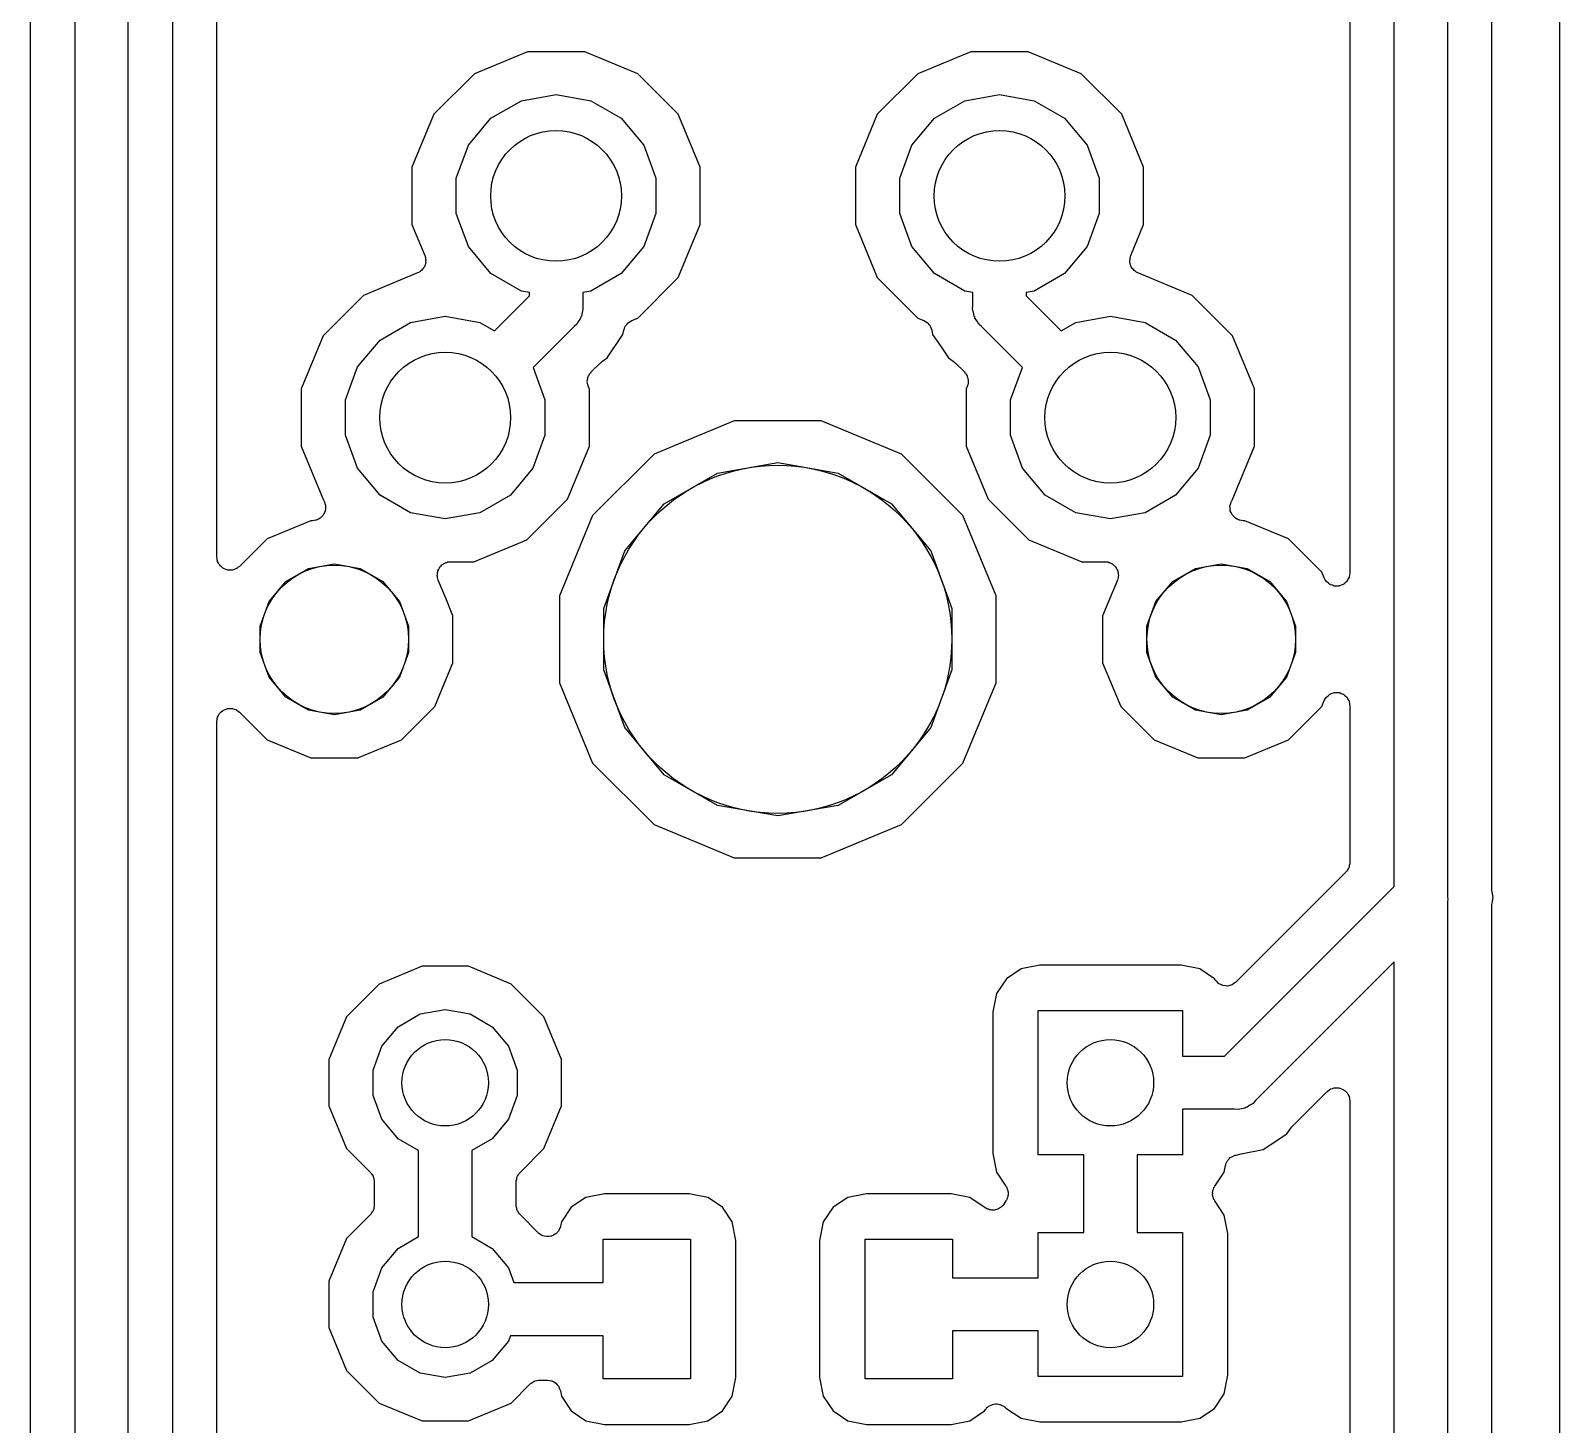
# Model space of a CAD drawing. Extents: x 24 to 196, y -189 to -31.
# Drawn here: x 178.13 to 195.64, y -114.1 to -98.13 of the extents above; entities that cross this region are included whole.
import ezdxf

# ---------------------------------------------------------------- set-up
doc = ezdxf.new("R2010")
doc.units = 0
doc.header["$MEASUREMENT"] = 0
doc.layers.add('BLACK', color=7, linetype='CONTINUOUS')

msp = doc.modelspace()

# ---------------------------------------------------------------- linework, layer by layer
at = {"layer": 'BLACK', "linetype": 'CONTINUOUS'}
for p, q in [((195.644, -35.0235), (195.643, -150.796)), ((178.638, -56.4833), (178.638, -116.694)), ((178.13, -116.694), (178.13, -56.6034)), ((179.248, -133.796), (179.248, -56.8371)), ((179.756, -56.8371), (179.756, -133.702)), ((180.264, -104.159), (180.264, -86.9962)), ((194.361, -89.0519), (194.361, -108.048)), ((194.869, -107.967), (194.869, -89.1068)), ((193.751, -107.415), (193.751, -89.7476)), ((193.243, -91.342), (193.243, -104.342)), ((183.822, -98.3717), (183.215, -98.623)), ((184.478, -98.3717), (183.822, -98.3717)), ((185.085, -98.623), (184.478, -98.3717)), ((188.902, -98.3717), (188.295, -98.623)), ((189.558, -98.3717), (188.902, -98.3717)), ((190.165, -98.623), (189.558, -98.3717)), ((183.215, -98.623), (182.75, -99.0874)), ((185.55, -99.0874), (185.085, -98.623)), ((188.295, -98.623), (187.83, -99.0874)), ((190.63, -99.0874), (190.165, -98.623)), ((183.404, -99.1336), (183.753, -98.932)), ((183.753, -98.932), (184.15, -98.862)), ((184.15, -98.862), (184.547, -98.932)), ((184.547, -98.932), (184.896, -99.1336)), ((188.484, -99.1336), (188.833, -98.932)), ((188.833, -98.932), (189.23, -98.862)), ((189.23, -98.862), (189.627, -98.932)), ((189.627, -98.932), (189.976, -99.1336)), ((182.75, -99.0874), (182.499, -99.6943)), ((185.801, -99.6943), (185.55, -99.0874)), ((187.83, -99.0874), (187.579, -99.6943)), ((190.881, -99.6943), (190.63, -99.0874)), ((183.145, -99.4423), (183.404, -99.1336)), ((184.896, -99.1336), (185.155, -99.4423)), ((188.225, -99.4423), (188.484, -99.1336)), ((189.976, -99.1336), (190.235, -99.4423)), ((183.007, -99.8211), (183.145, -99.4423)), ((185.155, -99.4423), (185.293, -99.8211)), ((188.087, -99.8211), (188.225, -99.4423)), ((190.235, -99.4423), (190.373, -99.8211)), ((182.499, -99.6943), (182.499, -100.351)), ((183.007, -100.224), (183.007, -99.8211)), ((185.293, -99.8211), (185.293, -100.224)), ((185.801, -100.351), (185.801, -99.6943)), ((187.579, -99.6943), (187.579, -100.351)), ((188.087, -100.224), (188.087, -99.8211)), ((190.373, -99.8211), (190.373, -100.224)), ((190.881, -100.351), (190.881, -99.6943)), ((182.499, -100.351), (182.647, -100.707)), ((183.145, -100.603), (183.007, -100.224)), ((185.293, -100.224), (185.155, -100.603)), ((185.55, -100.958), (185.801, -100.351)), ((187.579, -100.351), (187.83, -100.958)), ((188.225, -100.603), (188.087, -100.224)), ((190.373, -100.224), (190.235, -100.603)), ((190.733, -100.707), (190.881, -100.351)), ((183.404, -100.912), (183.145, -100.603)), ((185.155, -100.603), (184.896, -100.912)), ((188.484, -100.912), (188.225, -100.603)), ((190.235, -100.603), (189.976, -100.912)), ((182.609, -100.878), (182.597, -100.885)), ((182.617, -100.867), (182.609, -100.878)), ((182.627, -100.858), (182.617, -100.867)), ((182.633, -100.847), (182.627, -100.858)), ((182.641, -100.836), (182.633, -100.847)), ((182.645, -100.823), (182.641, -100.836)), ((182.651, -100.812), (182.645, -100.823)), ((182.647, -100.707), (182.649, -100.72)), ((182.649, -100.72), (182.655, -100.733)), ((182.653, -100.798), (182.651, -100.812)), ((182.657, -100.786), (182.653, -100.798)), ((182.655, -100.733), (182.655, -100.746)), ((182.655, -100.746), (182.658, -100.759)), ((182.658, -100.759), (182.656, -100.772)), ((182.656, -100.772), (182.657, -100.786)), ((190.722, -100.759), (190.725, -100.746)), ((190.724, -100.772), (190.722, -100.759)), ((190.723, -100.786), (190.724, -100.772)), ((190.727, -100.798), (190.723, -100.786)), ((190.725, -100.733), (190.731, -100.72)), ((190.725, -100.746), (190.725, -100.733)), ((190.729, -100.812), (190.727, -100.798)), ((190.735, -100.823), (190.729, -100.812)), ((190.731, -100.72), (190.733, -100.707)), ((190.739, -100.836), (190.735, -100.823)), ((190.747, -100.847), (190.739, -100.836)), ((190.753, -100.858), (190.747, -100.847)), ((190.763, -100.867), (190.753, -100.858)), ((190.771, -100.878), (190.763, -100.867)), ((190.783, -100.885), (190.771, -100.878)), ((182.564, -100.906), (181.945, -101.163)), ((182.575, -100.899), (182.564, -100.906)), ((182.588, -100.894), (182.575, -100.899)), ((182.597, -100.885), (182.588, -100.894)), ((183.753, -101.113), (183.404, -100.912)), ((184.896, -100.912), (184.547, -101.113)), ((185.085, -101.422), (185.55, -100.958)), ((187.83, -100.958), (188.295, -101.422)), ((188.833, -101.113), (188.484, -100.912)), ((189.976, -100.912), (189.627, -101.113)), ((190.792, -100.894), (190.783, -100.885)), ((190.805, -100.899), (190.792, -100.894)), ((190.816, -100.906), (190.805, -100.899)), ((191.435, -101.163), (190.816, -100.906)), ((181.945, -101.163), (181.48, -101.627)), ((183.443, -101.568), (183.845, -101.166)), ((183.845, -101.13), (183.753, -101.113)), ((183.845, -101.166), (183.845, -101.13)), ((184.547, -101.113), (184.455, -101.13)), ((184.455, -101.13), (184.455, -101.279)), ((188.925, -101.13), (188.833, -101.113)), ((188.925, -101.279), (188.925, -101.13)), ((189.627, -101.113), (189.535, -101.13)), ((189.535, -101.13), (189.535, -101.166)), ((189.535, -101.166), (189.937, -101.568)), ((191.9, -101.627), (191.435, -101.163)), ((182.483, -101.472), (182.88, -101.402)), ((182.88, -101.402), (183.277, -101.472)), ((184.441, -101.399), (184.434, -101.41)), ((184.448, -101.359), (184.441, -101.399)), ((184.458, -101.32), (184.448, -101.359)), ((184.455, -101.279), (184.458, -101.32)), ((188.922, -101.32), (188.925, -101.279)), ((188.932, -101.359), (188.922, -101.32)), ((188.939, -101.399), (188.932, -101.359)), ((188.946, -101.41), (188.939, -101.399)), ((190.103, -101.472), (190.5, -101.402)), ((190.5, -101.402), (190.897, -101.472)), ((182.134, -101.674), (182.483, -101.472)), ((183.277, -101.472), (183.443, -101.568)), ((184.356, -101.518), (183.887, -101.987)), ((184.387, -101.492), (184.356, -101.518)), ((184.407, -101.457), (184.387, -101.492)), ((184.431, -101.423), (184.407, -101.457)), ((184.434, -101.41), (184.431, -101.423)), ((184.916, -101.61), (184.925, -101.562)), ((184.925, -101.562), (184.933, -101.542)), ((184.933, -101.542), (184.939, -101.521)), ((184.939, -101.521), (184.943, -101.517)), ((184.943, -101.517), (184.944, -101.513)), ((184.944, -101.513), (184.959, -101.496)), ((184.959, -101.496), (184.972, -101.479)), ((184.972, -101.479), (184.976, -101.477)), ((184.976, -101.477), (184.979, -101.473)), ((184.979, -101.473), (184.998, -101.462)), ((184.998, -101.462), (185.016, -101.451)), ((185.016, -101.451), (185.085, -101.422)), ((188.295, -101.422), (188.364, -101.451)), ((188.364, -101.451), (188.382, -101.462)), ((188.382, -101.462), (188.401, -101.473)), ((188.401, -101.473), (188.404, -101.477)), ((188.404, -101.477), (188.408, -101.479)), ((188.408, -101.479), (188.421, -101.496)), ((188.421, -101.496), (188.436, -101.513)), ((188.436, -101.513), (188.437, -101.517)), ((188.437, -101.517), (188.441, -101.521)), ((188.441, -101.521), (188.447, -101.542)), ((188.447, -101.542), (188.455, -101.562)), ((188.455, -101.562), (188.464, -101.61)), ((188.949, -101.423), (188.946, -101.41)), ((188.973, -101.457), (188.949, -101.423)), ((188.993, -101.492), (188.973, -101.457)), ((189.024, -101.518), (188.993, -101.492)), ((189.493, -101.987), (189.024, -101.518)), ((189.937, -101.568), (190.103, -101.472)), ((190.897, -101.472), (191.246, -101.674)), ((181.48, -101.627), (181.229, -102.234)), ((181.875, -101.982), (182.134, -101.674)), ((184.736, -101.879), (184.916, -101.61)), ((188.464, -101.61), (188.568, -101.764)), ((191.246, -101.674), (191.505, -101.982)), ((192.151, -102.234), (191.9, -101.627)), ((184.658, -101.935), (184.67, -101.926)), ((184.67, -101.926), (184.681, -101.916)), ((184.681, -101.916), (184.736, -101.879)), ((188.568, -101.764), (188.644, -101.879)), ((188.644, -101.879), (188.699, -101.916)), ((188.699, -101.916), (188.71, -101.926)), ((188.71, -101.926), (188.722, -101.935)), ((181.737, -102.361), (181.875, -101.982)), ((183.887, -101.987), (184.023, -102.361)), ((184.513, -102.118), (184.515, -102.102)), ((184.515, -102.102), (184.519, -102.093)), ((184.519, -102.093), (184.522, -102.083)), ((184.522, -102.083), (184.531, -102.07)), ((184.531, -102.07), (184.539, -102.055)), ((184.539, -102.055), (184.547, -102.048)), ((184.547, -102.048), (184.552, -102.04)), ((184.552, -102.04), (184.658, -101.935)), ((188.722, -101.935), (188.828, -102.04)), ((188.828, -102.04), (188.833, -102.048)), ((188.833, -102.048), (188.841, -102.055)), ((188.841, -102.055), (188.849, -102.07)), ((188.849, -102.07), (188.858, -102.083)), ((188.858, -102.083), (188.861, -102.093)), ((188.861, -102.093), (188.865, -102.102)), ((188.865, -102.102), (188.867, -102.118)), ((189.357, -102.361), (189.493, -101.987)), ((191.505, -101.982), (191.643, -102.361)), ((181.229, -102.234), (181.229, -102.891)), ((184.508, -102.134), (184.513, -102.118)), ((184.509, -102.144), (184.508, -102.134)), ((184.508, -102.154), (184.509, -102.144)), ((184.511, -102.17), (184.508, -102.154)), ((184.513, -102.187), (184.511, -102.17)), ((184.517, -102.196), (184.513, -102.187)), ((184.519, -102.206), (184.517, -102.196)), ((184.531, -102.234), (184.519, -102.206)), ((184.531, -102.891), (184.531, -102.234)), ((188.861, -102.206), (188.849, -102.234)), ((188.849, -102.234), (188.849, -102.891)), ((188.863, -102.196), (188.861, -102.206)), ((188.867, -102.187), (188.863, -102.196)), ((188.867, -102.118), (188.872, -102.134)), ((188.869, -102.17), (188.867, -102.187)), ((188.872, -102.154), (188.869, -102.17)), ((188.872, -102.134), (188.871, -102.144)), ((188.871, -102.144), (188.872, -102.154)), ((192.151, -102.891), (192.151, -102.234)), ((181.737, -102.764), (181.737, -102.361)), ((184.023, -102.361), (184.023, -102.764)), ((189.357, -102.764), (189.357, -102.361)), ((191.643, -102.361), (191.643, -102.764)), ((186.192, -102.601), (185.273, -102.982)), ((187.188, -102.601), (186.192, -102.601)), ((188.107, -102.982), (187.188, -102.601)), ((181.875, -103.143), (181.737, -102.764)), ((184.023, -102.764), (183.885, -103.143)), ((189.495, -103.143), (189.357, -102.764)), ((191.643, -102.764), (191.505, -103.143)), ((181.229, -102.891), (181.485, -103.509)), ((184.28, -103.498), (184.531, -102.891)), ((185.273, -102.982), (184.569, -103.685)), ((188.811, -103.685), (188.107, -102.982)), ((188.849, -102.891), (189.1, -103.498)), ((191.895, -103.509), (192.151, -102.891)), ((182.134, -103.452), (181.875, -103.143)), ((183.885, -103.143), (183.626, -103.452)), ((185.998, -103.2), (186.69, -103.078)), ((186.69, -103.078), (187.382, -103.2)), ((189.754, -103.452), (189.495, -103.143)), ((191.505, -103.143), (191.246, -103.452)), ((185.389, -103.552), (185.998, -103.2)), ((187.382, -103.2), (187.991, -103.552)), ((182.483, -103.653), (182.134, -103.452)), ((183.626, -103.452), (183.277, -103.653)), ((183.815, -103.962), (184.28, -103.498)), ((189.1, -103.498), (189.565, -103.962)), ((190.103, -103.653), (189.754, -103.452)), ((191.246, -103.452), (190.897, -103.653)), ((181.483, -103.679), (181.469, -103.693)), ((181.486, -103.673), (181.483, -103.679)), ((181.485, -103.509), (181.49, -103.515)), ((181.49, -103.668), (181.486, -103.673)), ((181.49, -103.515), (181.493, -103.521)), ((181.497, -103.649), (181.49, -103.668)), ((181.493, -103.521), (181.496, -103.527)), ((181.496, -103.527), (181.502, -103.546)), ((181.506, -103.631), (181.497, -103.649)), ((181.502, -103.546), (181.508, -103.565)), ((181.508, -103.618), (181.506, -103.624)), ((181.506, -103.624), (181.506, -103.631)), ((181.508, -103.565), (181.508, -103.572)), ((181.508, -103.572), (181.51, -103.578)), ((181.51, -103.578), (181.508, -103.598)), ((181.508, -103.598), (181.508, -103.618)), ((182.88, -103.723), (182.483, -103.653)), ((183.277, -103.653), (182.88, -103.723)), ((184.937, -104.09), (185.389, -103.552)), ((187.991, -103.552), (188.443, -104.09)), ((190.5, -103.723), (190.103, -103.653)), ((190.897, -103.653), (190.5, -103.723)), ((191.87, -103.578), (191.872, -103.572)), ((191.872, -103.598), (191.87, -103.578)), ((191.872, -103.565), (191.878, -103.546)), ((191.872, -103.572), (191.872, -103.565)), ((191.872, -103.618), (191.872, -103.598)), ((191.874, -103.624), (191.872, -103.618)), ((191.874, -103.631), (191.874, -103.624)), ((191.883, -103.649), (191.874, -103.631)), ((191.878, -103.546), (191.884, -103.527)), ((191.89, -103.668), (191.883, -103.649)), ((191.884, -103.527), (191.887, -103.521)), ((191.887, -103.521), (191.89, -103.515)), ((191.89, -103.515), (191.895, -103.509)), ((191.894, -103.673), (191.89, -103.668)), ((191.897, -103.679), (191.894, -103.673)), ((191.911, -103.693), (191.897, -103.679)), ((181.34, -103.744), (180.84, -103.951)), ((181.358, -103.744), (181.34, -103.744)), ((181.378, -103.74), (181.358, -103.744)), ((181.398, -103.739), (181.378, -103.74)), ((181.404, -103.736), (181.398, -103.739)), ((181.41, -103.735), (181.404, -103.736)), ((181.428, -103.725), (181.41, -103.735)), ((181.446, -103.716), (181.428, -103.725)), ((181.45, -103.711), (181.446, -103.716)), ((181.456, -103.708), (181.45, -103.711)), ((181.469, -103.693), (181.456, -103.708)), ((184.569, -103.685), (184.188, -104.605)), ((189.192, -104.605), (188.811, -103.685)), ((191.924, -103.708), (191.911, -103.693)), ((191.93, -103.711), (191.924, -103.708)), ((191.934, -103.716), (191.93, -103.711)), ((191.952, -103.725), (191.934, -103.716)), ((191.97, -103.735), (191.952, -103.725)), ((191.976, -103.736), (191.97, -103.735)), ((191.982, -103.739), (191.976, -103.736)), ((192.002, -103.74), (191.982, -103.739)), ((192.022, -103.744), (192.002, -103.74)), ((192.04, -103.744), (192.022, -103.744)), ((192.54, -103.951), (192.04, -103.744)), ((180.84, -103.951), (180.524, -104.267)), ((183.208, -104.214), (183.815, -103.962)), ((189.565, -103.962), (190.172, -104.214)), ((192.922, -104.333), (192.54, -103.951)), ((180.267, -104.179), (180.264, -104.159)), ((180.269, -104.199), (180.267, -104.179)), ((180.272, -104.205), (180.269, -104.199)), ((180.273, -104.211), (180.272, -104.205)), ((184.696, -104.751), (184.937, -104.09)), ((188.443, -104.09), (188.684, -104.751)), ((180.283, -104.229), (180.273, -104.211)), ((180.291, -104.247), (180.283, -104.229)), ((180.296, -104.251), (180.291, -104.247)), ((180.299, -104.257), (180.296, -104.251)), ((180.315, -104.27), (180.299, -104.257)), ((180.329, -104.284), (180.315, -104.27)), ((180.335, -104.287), (180.329, -104.284)), ((180.34, -104.291), (180.335, -104.287)), ((180.359, -104.298), (180.34, -104.291)), ((180.377, -104.306), (180.359, -104.298)), ((180.383, -104.307), (180.377, -104.306)), ((180.39, -104.309), (180.383, -104.307)), ((180.41, -104.309), (180.39, -104.309)), ((180.429, -104.311), (180.41, -104.309)), ((180.436, -104.309), (180.429, -104.311)), ((180.443, -104.309), (180.436, -104.309)), ((180.461, -104.302), (180.443, -104.309)), ((180.481, -104.297), (180.461, -104.302)), ((180.486, -104.293), (180.481, -104.297)), ((180.492, -104.291), (180.486, -104.293)), ((180.508, -104.278), (180.492, -104.291)), ((180.524, -104.267), (180.508, -104.278)), ((181.055, -104.441), (181.314, -104.291)), ((181.314, -104.291), (181.61, -104.239)), ((181.61, -104.239), (181.906, -104.291)), ((181.906, -104.291), (182.165, -104.441)), ((182.788, -104.373), (182.791, -104.356)), ((182.791, -104.382), (182.788, -104.373)), ((182.791, -104.34), (182.794, -104.33)), ((182.791, -104.356), (182.791, -104.34)), ((182.791, -104.393), (182.791, -104.382)), ((182.794, -104.33), (182.795, -104.32)), ((182.795, -104.32), (182.803, -104.305)), ((182.803, -104.305), (182.809, -104.29)), ((182.809, -104.29), (182.815, -104.282)), ((182.815, -104.282), (182.82, -104.273)), ((182.82, -104.273), (182.832, -104.262)), ((182.832, -104.262), (182.843, -104.249)), ((182.843, -104.249), (182.851, -104.244)), ((182.851, -104.244), (182.859, -104.238)), ((182.859, -104.238), (182.874, -104.231)), ((182.874, -104.231), (182.889, -104.223)), ((182.889, -104.223), (182.898, -104.221)), ((182.898, -104.221), (182.908, -104.217)), ((182.908, -104.217), (182.924, -104.217)), ((182.924, -104.217), (182.941, -104.214)), ((182.941, -104.214), (183.208, -104.214)), ((190.172, -104.214), (190.439, -104.214)), ((190.439, -104.214), (190.456, -104.217)), ((190.456, -104.217), (190.472, -104.217)), ((190.472, -104.217), (190.482, -104.221)), ((190.482, -104.221), (190.491, -104.223)), ((190.491, -104.223), (190.506, -104.231)), ((190.506, -104.231), (190.521, -104.238)), ((190.521, -104.238), (190.529, -104.244)), ((190.529, -104.244), (190.537, -104.249)), ((190.537, -104.249), (190.548, -104.262)), ((190.548, -104.262), (190.56, -104.273)), ((190.56, -104.273), (190.565, -104.282)), ((190.565, -104.282), (190.571, -104.29)), ((190.571, -104.29), (190.577, -104.305)), ((190.577, -104.305), (190.585, -104.32)), ((190.585, -104.32), (190.586, -104.33)), ((190.586, -104.33), (190.589, -104.34)), ((190.589, -104.34), (190.589, -104.356)), ((190.589, -104.356), (190.592, -104.373)), ((190.592, -104.373), (190.589, -104.382)), ((190.589, -104.382), (190.589, -104.393)), ((191.215, -104.441), (191.474, -104.291)), ((191.474, -104.291), (191.77, -104.239)), ((191.77, -104.239), (192.066, -104.291)), ((192.066, -104.291), (192.325, -104.441)), ((192.95, -104.4), (192.922, -104.333)), ((193.239, -104.365), (193.236, -104.388)), ((193.243, -104.342), (193.239, -104.365)), ((180.862, -104.671), (181.055, -104.441)), ((182.165, -104.441), (182.358, -104.671)), ((182.796, -104.408), (182.791, -104.393)), ((182.8, -104.424), (182.796, -104.408)), ((182.886, -104.633), (182.8, -104.424)), ((190.58, -104.424), (190.411, -104.832)), ((190.584, -104.408), (190.58, -104.424)), ((190.589, -104.393), (190.584, -104.408)), ((191.022, -104.671), (191.215, -104.441)), ((192.325, -104.441), (192.518, -104.671)), ((192.962, -104.42), (192.95, -104.4)), ((192.974, -104.44), (192.962, -104.42)), ((192.977, -104.442), (192.974, -104.44)), ((192.978, -104.445), (192.977, -104.442)), ((192.997, -104.459), (192.978, -104.445)), ((193.015, -104.474), (192.997, -104.459)), ((193.018, -104.475), (193.015, -104.474)), ((193.02, -104.477), (193.018, -104.475)), ((193.043, -104.484), (193.02, -104.477)), ((193.064, -104.492), (193.043, -104.484)), ((193.068, -104.492), (193.064, -104.492)), ((193.071, -104.493), (193.068, -104.492)), ((193.094, -104.492), (193.071, -104.493)), ((193.117, -104.492), (193.094, -104.492)), ((193.12, -104.491), (193.117, -104.492)), ((193.124, -104.491), (193.12, -104.491)), ((193.145, -104.482), (193.124, -104.491)), ((193.167, -104.474), (193.145, -104.482)), ((193.17, -104.472), (193.167, -104.474)), ((193.173, -104.471), (193.17, -104.472)), ((193.19, -104.455), (193.173, -104.471)), ((193.208, -104.44), (193.19, -104.455)), ((193.209, -104.437), (193.208, -104.44)), ((193.212, -104.435), (193.209, -104.437)), ((193.222, -104.414), (193.212, -104.435)), ((193.234, -104.394), (193.222, -104.414)), ((193.235, -104.391), (193.234, -104.394)), ((193.236, -104.388), (193.235, -104.391)), ((180.759, -104.953), (180.862, -104.671)), ((182.358, -104.671), (182.461, -104.953)), ((182.969, -104.832), (182.886, -104.633)), ((184.188, -104.605), (184.188, -105.6)), ((189.192, -105.6), (189.192, -104.605)), ((190.919, -104.953), (191.022, -104.671)), ((192.518, -104.671), (192.621, -104.953)), ((182.969, -105.373), (182.969, -104.832)), ((184.696, -105.454), (184.696, -104.751)), ((188.684, -104.751), (188.684, -105.454)), ((190.411, -104.832), (190.411, -105.373)), ((180.759, -105.253), (180.759, -104.953)), ((182.461, -104.953), (182.461, -105.253)), ((190.919, -105.253), (190.919, -104.953)), ((192.621, -104.953), (192.621, -105.253)), ((180.862, -105.535), (180.759, -105.253)), ((182.461, -105.253), (182.358, -105.535)), ((191.022, -105.535), (190.919, -105.253)), ((192.621, -105.253), (192.518, -105.535)), ((182.762, -105.872), (182.969, -105.373)), ((190.411, -105.373), (190.618, -105.872)), ((181.055, -105.765), (180.862, -105.535)), ((182.358, -105.535), (182.165, -105.765)), ((184.188, -105.6), (184.569, -106.52)), ((184.937, -106.115), (184.696, -105.454)), ((188.684, -105.454), (188.443, -106.115)), ((188.811, -106.52), (189.192, -105.6)), ((191.215, -105.765), (191.022, -105.535)), ((192.518, -105.535), (192.325, -105.765)), ((181.314, -105.915), (181.055, -105.765)), ((182.165, -105.765), (181.906, -105.915)), ((191.474, -105.915), (191.215, -105.765)), ((192.325, -105.765), (192.066, -105.915)), ((192.962, -105.785), (192.974, -105.765)), ((192.974, -105.765), (192.977, -105.763)), ((192.977, -105.763), (192.978, -105.76)), ((192.978, -105.76), (192.997, -105.746)), ((192.997, -105.746), (193.015, -105.731)), ((193.015, -105.731), (193.018, -105.73)), ((193.018, -105.73), (193.02, -105.728)), ((193.02, -105.728), (193.043, -105.721)), ((193.043, -105.721), (193.064, -105.713)), ((193.064, -105.713), (193.068, -105.713)), ((193.068, -105.713), (193.071, -105.712)), ((193.071, -105.712), (193.094, -105.713)), ((193.094, -105.713), (193.117, -105.713)), ((193.117, -105.713), (193.12, -105.714)), ((193.12, -105.714), (193.124, -105.714)), ((193.124, -105.714), (193.145, -105.723)), ((193.145, -105.723), (193.167, -105.731)), ((193.167, -105.731), (193.17, -105.733)), ((193.17, -105.733), (193.173, -105.735)), ((193.173, -105.735), (193.19, -105.75)), ((193.19, -105.75), (193.208, -105.765)), ((193.208, -105.765), (193.209, -105.768)), ((193.209, -105.768), (193.212, -105.77)), ((193.212, -105.77), (193.222, -105.791)), ((180.283, -105.977), (180.291, -105.959)), ((180.291, -105.959), (180.296, -105.954)), ((180.296, -105.954), (180.299, -105.948)), ((180.299, -105.948), (180.315, -105.935)), ((180.315, -105.935), (180.329, -105.921)), ((180.329, -105.921), (180.335, -105.918)), ((180.335, -105.918), (180.34, -105.914)), ((180.34, -105.914), (180.359, -105.907)), ((180.359, -105.907), (180.377, -105.899)), ((180.377, -105.899), (180.383, -105.898)), ((180.383, -105.898), (180.39, -105.896)), ((180.39, -105.896), (180.41, -105.896)), ((180.41, -105.896), (180.429, -105.894)), ((180.429, -105.894), (180.436, -105.896)), ((180.436, -105.896), (180.443, -105.896)), ((180.443, -105.896), (180.461, -105.903)), ((180.461, -105.903), (180.481, -105.908)), ((180.481, -105.908), (180.486, -105.912)), ((180.486, -105.912), (180.492, -105.914)), ((180.492, -105.914), (180.508, -105.927)), ((180.508, -105.927), (180.524, -105.938)), ((180.524, -105.938), (180.84, -106.255)), ((181.61, -105.967), (181.314, -105.915)), ((181.906, -105.915), (181.61, -105.967)), ((182.38, -106.255), (182.762, -105.872)), ((190.618, -105.872), (191, -106.255)), ((191.77, -105.967), (191.474, -105.915)), ((192.066, -105.915), (191.77, -105.967)), ((192.54, -106.255), (192.922, -105.872)), ((192.922, -105.872), (192.95, -105.805)), ((192.95, -105.805), (192.962, -105.785)), ((193.222, -105.791), (193.234, -105.811)), ((193.234, -105.811), (193.235, -105.814)), ((193.235, -105.814), (193.236, -105.817)), ((193.236, -105.817), (193.239, -105.84)), ((193.239, -105.84), (193.243, -105.863)), ((193.243, -105.863), (193.243, -107.347)), ((180.264, -106.046), (180.267, -106.027)), ((180.264, -123.209), (180.264, -106.046)), ((180.267, -106.027), (180.269, -106.007)), ((180.269, -106.007), (180.272, -106.001)), ((180.272, -106.001), (180.273, -105.994)), ((180.273, -105.994), (180.283, -105.977)), ((185.389, -106.654), (184.937, -106.115)), ((188.443, -106.115), (187.991, -106.654)), ((180.84, -106.255), (181.34, -106.462)), ((181.88, -106.462), (182.38, -106.255)), ((191, -106.255), (191.5, -106.462)), ((192.04, -106.462), (192.54, -106.255)), ((181.34, -106.462), (181.88, -106.462)), ((191.5, -106.462), (192.04, -106.462)), ((184.569, -106.52), (185.273, -107.224)), ((185.998, -107.005), (185.389, -106.654)), ((187.991, -106.654), (187.382, -107.005)), ((188.107, -107.224), (188.811, -106.52)), ((186.69, -107.127), (185.998, -107.005)), ((187.382, -107.005), (186.69, -107.127)), ((185.273, -107.224), (186.192, -107.605)), ((187.188, -107.605), (188.107, -107.224)), ((193.243, -107.347), (193.243, -107.347)), ((193.243, -107.347), (193.243, -107.662)), ((193.751, -107.936), (193.751, -107.415)), ((193.751, -107.415), (193.751, -107.415)), ((186.192, -107.605), (187.188, -107.605)), ((193.237, -107.694), (193.234, -107.714)), ((193.243, -107.675), (193.237, -107.694)), ((193.243, -107.662), (193.242, -107.669)), ((193.242, -107.669), (193.243, -107.675)), ((193.199, -107.77), (191.937, -109.031)), ((193.202, -107.764), (193.199, -107.77)), ((193.208, -107.76), (193.202, -107.764)), ((193.218, -107.743), (193.208, -107.76)), ((193.229, -107.726), (193.218, -107.743)), ((193.231, -107.72), (193.229, -107.726)), ((193.234, -107.714), (193.231, -107.72)), ((191.809, -109.878), (193.751, -107.936)), ((194.361, -108.048), (194.364, -108.089)), ((194.871, -107.981), (194.869, -107.967)), ((194.872, -107.996), (194.871, -107.981)), ((194.885, -108.062), (194.872, -107.996)), ((194.364, -108.089), (194.361, -108.102)), ((194.361, -108.102), (194.361, -146.148)), ((194.869, -108.157), (194.871, -108.142)), ((194.869, -127.159), (194.869, -108.157)), ((194.871, -108.142), (194.872, -108.127)), ((194.872, -108.127), (194.885, -108.062)), ((182.615, -108.849), (182.125, -109.052)), ((183.145, -108.849), (182.615, -108.849)), ((183.635, -109.052), (183.145, -108.849)), ((189.476, -108.879), (189.308, -108.991)), ((189.69, -108.836), (189.476, -108.879)), ((191.31, -108.836), (189.69, -108.836)), ((191.524, -108.879), (191.31, -108.836)), ((191.692, -108.991), (191.524, -108.879)), ((193.751, -108.798), (192.16, -110.389)), ((193.751, -126.996), (193.751, -108.798)), ((182.125, -109.052), (181.75, -109.427)), ((184.01, -109.427), (183.635, -109.052)), ((189.308, -108.991), (189.196, -109.159)), ((191.703, -109.008), (191.692, -108.991)), ((191.704, -109.009), (191.703, -109.008)), ((191.705, -109.01), (191.704, -109.009)), ((191.722, -109.028), (191.705, -109.01)), ((191.74, -109.046), (191.722, -109.028)), ((191.741, -109.047), (191.74, -109.046)), ((191.742, -109.048), (191.741, -109.047)), ((191.765, -109.058), (191.742, -109.048)), ((191.787, -109.069), (191.765, -109.058)), ((191.789, -109.07), (191.787, -109.069)), ((191.79, -109.07), (191.789, -109.07)), ((191.815, -109.072), (191.79, -109.07)), ((191.84, -109.075), (191.815, -109.072)), ((191.841, -109.075), (191.84, -109.075)), ((191.843, -109.075), (191.841, -109.075)), ((191.867, -109.068), (191.843, -109.075)), ((191.891, -109.063), (191.867, -109.068)), ((191.892, -109.062), (191.891, -109.063)), ((191.894, -109.061), (191.892, -109.062)), ((191.914, -109.047), (191.894, -109.061)), ((191.935, -109.033), (191.914, -109.047)), ((191.936, -109.032), (191.935, -109.033)), ((191.937, -109.031), (191.936, -109.032)), ((189.196, -109.159), (189.154, -109.372)), ((181.75, -109.427), (181.546, -109.917)), ((182.341, -109.541), (182.593, -109.395)), ((182.593, -109.395), (182.88, -109.344)), ((182.88, -109.344), (183.167, -109.395)), ((183.167, -109.395), (183.419, -109.541)), ((184.213, -109.917), (184.01, -109.427)), ((189.154, -109.372), (189.154, -110.993)), ((189.674, -111.008), (189.674, -109.357)), ((189.674, -109.357), (191.326, -109.357)), ((191.326, -109.357), (191.326, -109.878)), ((182.154, -109.764), (182.341, -109.541)), ((183.419, -109.541), (183.606, -109.764)), ((182.054, -110.037), (182.154, -109.764)), ((183.606, -109.764), (183.706, -110.037)), ((181.546, -109.917), (181.546, -110.448)), ((184.213, -110.448), (184.213, -109.917)), ((191.326, -109.878), (191.809, -109.878)), ((182.054, -110.328), (182.054, -110.037)), ((183.706, -110.037), (183.706, -110.328)), ((182.154, -110.602), (182.054, -110.328)), ((183.706, -110.328), (183.606, -110.602)), ((192.577, -110.69), (192.983, -110.284)), ((192.983, -110.284), (192.999, -110.273)), ((192.999, -110.273), (193.015, -110.26)), ((193.015, -110.26), (193.021, -110.258)), ((193.021, -110.258), (193.026, -110.254)), ((193.026, -110.254), (193.046, -110.249)), ((193.046, -110.249), (193.064, -110.242)), ((193.064, -110.242), (193.071, -110.242)), ((193.071, -110.242), (193.078, -110.24)), ((193.078, -110.24), (193.097, -110.242)), ((193.097, -110.242), (193.117, -110.242)), ((193.117, -110.242), (193.124, -110.244)), ((193.124, -110.244), (193.13, -110.245)), ((193.13, -110.245), (193.148, -110.253)), ((193.148, -110.253), (193.167, -110.26)), ((193.167, -110.26), (193.172, -110.264)), ((193.172, -110.264), (193.178, -110.267)), ((193.178, -110.267), (193.192, -110.281)), ((193.192, -110.281), (193.208, -110.294)), ((193.208, -110.294), (193.211, -110.3)), ((193.211, -110.3), (193.216, -110.305)), ((193.216, -110.305), (193.224, -110.323)), ((193.224, -110.323), (193.234, -110.34)), ((181.546, -110.448), (181.75, -110.938)), ((184.01, -110.938), (184.213, -110.448)), ((191.922, -110.487), (191.326, -110.487)), ((191.326, -110.487), (191.326, -111.008)), ((191.962, -110.491), (191.922, -110.487)), ((192.001, -110.481), (191.962, -110.491)), ((192.041, -110.473), (192.001, -110.481)), ((192.053, -110.467), (192.041, -110.473)), ((192.066, -110.463), (192.053, -110.467)), ((192.099, -110.44), (192.066, -110.463)), ((192.134, -110.42), (192.099, -110.44)), ((192.16, -110.389), (192.134, -110.42)), ((193.234, -110.34), (193.235, -110.346)), ((193.235, -110.346), (193.238, -110.353)), ((193.238, -110.353), (193.24, -110.372)), ((193.24, -110.372), (193.243, -110.392)), ((193.243, -110.392), (193.243, -123.392)), ((182.341, -110.825), (182.154, -110.602)), ((183.606, -110.602), (183.419, -110.825)), ((182.575, -110.96), (182.341, -110.825)), ((183.419, -110.825), (183.185, -110.96)), ((192.252, -110.948), (192.521, -110.769)), ((192.521, -110.769), (192.558, -110.713)), ((192.558, -110.713), (192.568, -110.702)), ((192.568, -110.702), (192.577, -110.69)), ((181.75, -110.938), (182.023, -111.211)), ((182.575, -111.945), (182.575, -110.96)), ((183.185, -110.96), (183.185, -111.945)), ((183.737, -111.211), (184.01, -110.938)), ((189.154, -110.993), (189.196, -111.206)), ((190.195, -111.008), (189.674, -111.008)), ((190.195, -111.897), (190.195, -111.008)), ((191.326, -111.008), (190.805, -111.008)), ((190.805, -111.008), (190.805, -111.897)), ((191.873, -111.041), (191.882, -111.036)), ((191.882, -111.036), (191.89, -111.03)), ((191.89, -111.03), (191.905, -111.024)), ((191.905, -111.024), (191.92, -111.016)), ((191.92, -111.016), (191.93, -111.014)), ((191.93, -111.014), (191.939, -111.011)), ((191.939, -111.011), (192, -110.998)), ((192, -110.998), (192.252, -110.948)), ((192, -110.998), (192, -110.998)), ((182.023, -111.211), (182.026, -111.217)), ((183.734, -111.217), (183.737, -111.211)), ((189.196, -111.206), (189.304, -111.368)), ((191.696, -111.368), (191.804, -111.206)), ((191.804, -111.206), (191.819, -111.13)), ((191.819, -111.13), (191.823, -111.121)), ((191.823, -111.121), (191.824, -111.111)), ((191.824, -111.111), (191.832, -111.097)), ((191.832, -111.097), (191.838, -111.081)), ((191.838, -111.081), (191.845, -111.074)), ((191.845, -111.074), (191.85, -111.065)), ((191.85, -111.065), (191.862, -111.054)), ((191.862, -111.054), (191.873, -111.041)), ((182.026, -111.217), (182.032, -111.221)), ((182.032, -111.221), (182.042, -111.238)), ((182.042, -111.238), (182.053, -111.254)), ((182.053, -111.254), (182.055, -111.261)), ((182.055, -111.261), (182.058, -111.267)), ((182.058, -111.267), (182.061, -111.286)), ((182.061, -111.286), (182.067, -111.306)), ((182.067, -111.306), (182.066, -111.312)), ((182.066, -111.312), (182.067, -111.319)), ((182.067, -111.319), (182.067, -111.586)), ((183.693, -111.306), (183.699, -111.286)), ((183.694, -111.312), (183.693, -111.306)), ((183.693, -111.319), (183.694, -111.312)), ((183.693, -111.586), (183.693, -111.319)), ((183.699, -111.286), (183.702, -111.267)), ((183.702, -111.267), (183.705, -111.261)), ((183.705, -111.261), (183.707, -111.254)), ((183.707, -111.254), (183.718, -111.238)), ((183.718, -111.238), (183.728, -111.221)), ((183.728, -111.221), (183.734, -111.217)), ((189.304, -111.368), (189.308, -111.377)), ((189.308, -111.377), (189.314, -111.385)), ((189.314, -111.385), (189.319, -111.401)), ((191.681, -111.401), (191.686, -111.385)), ((191.686, -111.385), (191.692, -111.377)), ((191.692, -111.377), (191.696, -111.368)), ((184.492, -111.497), (184.324, -111.61)), ((184.705, -111.455), (184.492, -111.497)), ((185.675, -111.455), (184.705, -111.455)), ((185.888, -111.497), (185.675, -111.455)), ((186.056, -111.61), (185.888, -111.497)), ((187.492, -111.497), (187.324, -111.61)), ((187.705, -111.455), (187.492, -111.497)), ((188.675, -111.455), (187.705, -111.455)), ((188.888, -111.497), (188.675, -111.455)), ((189.067, -111.617), (188.888, -111.497)), ((189.304, -111.537), (189.279, -111.575)), ((189.308, -111.528), (189.304, -111.537)), ((189.314, -111.52), (189.308, -111.528)), ((189.319, -111.504), (189.314, -111.52)), ((189.319, -111.401), (189.325, -111.416)), ((189.325, -111.489), (189.319, -111.504)), ((189.325, -111.416), (189.326, -111.426)), ((189.326, -111.479), (189.325, -111.489)), ((189.326, -111.426), (189.329, -111.436)), ((189.329, -111.469), (189.326, -111.479)), ((189.329, -111.436), (189.328, -111.453)), ((189.328, -111.453), (189.329, -111.469)), ((191.671, -111.436), (191.674, -111.426)), ((191.672, -111.453), (191.671, -111.436)), ((191.671, -111.469), (191.672, -111.453)), ((191.674, -111.479), (191.671, -111.469)), ((191.674, -111.426), (191.675, -111.416)), ((191.675, -111.489), (191.674, -111.479)), ((191.675, -111.416), (191.681, -111.401)), ((191.681, -111.504), (191.675, -111.489)), ((191.686, -111.52), (191.681, -111.504)), ((191.692, -111.528), (191.686, -111.52)), ((191.696, -111.537), (191.692, -111.528)), ((191.804, -111.699), (191.696, -111.537)), ((182.023, -111.694), (181.75, -111.967)), ((182.026, -111.689), (182.023, -111.694)), ((182.032, -111.684), (182.026, -111.689)), ((182.041, -111.667), (182.032, -111.684)), ((182.053, -111.651), (182.041, -111.667)), ((182.055, -111.644), (182.053, -111.651)), ((182.058, -111.639), (182.055, -111.644)), ((182.061, -111.619), (182.058, -111.639)), ((182.067, -111.6), (182.061, -111.619)), ((182.067, -111.586), (182.066, -111.593)), ((182.066, -111.593), (182.067, -111.6)), ((183.694, -111.593), (183.693, -111.586)), ((183.693, -111.6), (183.694, -111.593)), ((183.699, -111.619), (183.693, -111.6)), ((183.702, -111.639), (183.699, -111.619)), ((183.705, -111.644), (183.702, -111.639)), ((183.707, -111.651), (183.705, -111.644)), ((183.718, -111.667), (183.707, -111.651)), ((183.728, -111.684), (183.718, -111.667)), ((183.734, -111.689), (183.728, -111.684)), ((183.737, -111.694), (183.734, -111.689)), ((183.945, -111.902), (183.737, -111.694)), ((184.324, -111.61), (184.211, -111.778)), ((186.169, -111.778), (186.056, -111.61)), ((187.324, -111.61), (187.211, -111.778)), ((189.08, -111.623), (189.067, -111.617)), ((189.091, -111.63), (189.08, -111.623)), ((189.104, -111.633), (189.091, -111.63)), ((189.116, -111.638), (189.104, -111.633)), ((189.129, -111.639), (189.116, -111.638)), ((189.142, -111.643), (189.129, -111.639)), ((189.155, -111.641), (189.142, -111.643)), ((189.169, -111.642), (189.155, -111.641)), ((189.181, -111.638), (189.169, -111.642)), ((189.195, -111.637), (189.181, -111.638)), ((189.207, -111.631), (189.195, -111.637)), ((189.219, -111.627), (189.207, -111.631)), ((189.23, -111.619), (189.219, -111.627)), ((189.242, -111.613), (189.23, -111.619)), ((189.251, -111.604), (189.242, -111.613)), ((189.262, -111.596), (189.251, -111.604)), ((189.27, -111.585), (189.262, -111.596)), ((189.279, -111.575), (189.27, -111.585)), ((191.846, -111.912), (191.804, -111.699)), ((183.949, -111.905), (183.945, -111.902)), ((183.952, -111.909), (183.949, -111.905)), ((183.971, -111.92), (183.952, -111.909)), ((184.148, -111.913), (184.144, -111.915)), ((184.162, -111.897), (184.148, -111.913)), ((184.178, -111.882), (184.162, -111.897)), ((184.18, -111.877), (184.178, -111.882)), ((184.183, -111.873), (184.18, -111.877)), ((184.191, -111.853), (184.183, -111.873)), ((184.2, -111.834), (184.191, -111.853)), ((184.202, -111.824), (184.2, -111.829)), ((184.2, -111.829), (184.2, -111.834)), ((184.211, -111.778), (184.202, -111.824)), ((186.211, -111.991), (186.169, -111.778)), ((187.211, -111.778), (187.169, -111.991)), ((189.674, -112.418), (189.674, -111.897)), ((189.674, -111.897), (190.195, -111.897)), ((190.805, -111.897), (191.326, -111.897)), ((191.326, -111.897), (191.326, -113.548)), ((191.846, -113.533), (191.846, -111.912)), ((181.75, -111.967), (181.546, -112.457)), ((182.154, -112.304), (182.341, -112.081)), ((182.341, -112.081), (182.575, -111.945)), ((183.185, -111.945), (183.419, -112.081)), ((183.419, -112.081), (183.606, -112.304)), ((183.988, -111.932), (183.971, -111.92)), ((183.993, -111.934), (183.988, -111.932)), ((183.998, -111.936), (183.993, -111.934)), ((184.019, -111.94), (183.998, -111.936)), ((184.04, -111.946), (184.019, -111.94)), ((184.045, -111.945), (184.04, -111.946)), ((184.05, -111.946), (184.045, -111.945)), ((184.071, -111.943), (184.05, -111.946)), ((184.092, -111.941), (184.071, -111.943)), ((184.097, -111.939), (184.092, -111.941)), ((184.102, -111.938), (184.097, -111.939)), ((184.121, -111.928), (184.102, -111.938)), ((184.14, -111.919), (184.121, -111.928)), ((184.144, -111.915), (184.14, -111.919)), ((184.69, -112.471), (184.69, -111.976)), ((184.69, -111.976), (185.69, -111.976)), ((185.69, -111.976), (185.69, -113.576)), ((186.211, -113.561), (186.211, -111.991)), ((187.169, -111.991), (187.169, -113.561)), ((187.69, -113.576), (187.69, -111.976)), ((187.69, -111.976), (188.69, -111.976)), ((188.69, -111.976), (188.69, -112.418)), ((182.054, -112.577), (182.154, -112.304)), ((183.606, -112.304), (183.667, -112.471)), ((188.69, -112.418), (189.674, -112.418)), ((181.546, -112.457), (181.546, -112.988)), ((182.054, -112.868), (182.054, -112.577)), ((183.667, -112.471), (184.69, -112.471)), ((182.154, -113.142), (182.054, -112.868)), ((181.546, -112.988), (181.75, -113.478)), ((183.628, -113.081), (183.606, -113.142)), ((184.69, -113.081), (183.628, -113.081)), ((184.69, -113.576), (184.69, -113.081)), ((189.674, -113.027), (188.69, -113.027)), ((188.69, -113.027), (188.69, -113.576)), ((189.674, -113.548), (189.674, -113.027)), ((182.341, -113.365), (182.154, -113.142)), ((183.606, -113.142), (183.419, -113.365)), ((181.75, -113.478), (182.125, -113.853)), ((182.593, -113.51), (182.341, -113.365)), ((183.419, -113.365), (183.167, -113.51)), ((182.88, -113.561), (182.593, -113.51)), ((183.167, -113.51), (182.88, -113.561)), ((183.635, -113.853), (183.855, -113.633)), ((183.855, -113.633), (183.861, -113.63)), ((183.861, -113.63), (183.865, -113.624)), ((183.865, -113.624), (183.882, -113.614)), ((183.882, -113.614), (183.898, -113.603)), ((183.898, -113.603), (183.905, -113.601)), ((183.905, -113.601), (183.911, -113.598)), ((183.911, -113.598), (183.93, -113.595)), ((183.93, -113.595), (183.95, -113.589)), ((183.95, -113.589), (183.956, -113.59)), ((183.956, -113.59), (183.963, -113.589)), ((183.963, -113.589), (184.05, -113.589)), ((184.05, -113.589), (184.074, -113.593)), ((184.074, -113.593), (184.099, -113.597)), ((184.099, -113.597), (184.1, -113.598)), ((184.1, -113.598), (184.102, -113.598)), ((184.102, -113.598), (184.123, -113.61)), ((184.123, -113.61), (184.145, -113.622)), ((184.145, -113.622), (184.146, -113.624)), ((184.146, -113.624), (184.147, -113.624)), ((184.147, -113.624), (184.163, -113.643)), ((184.163, -113.643), (184.18, -113.662)), ((184.18, -113.662), (184.18, -113.664)), ((184.18, -113.664), (184.182, -113.665)), ((184.182, -113.665), (184.19, -113.688)), ((185.69, -113.576), (184.69, -113.576)), ((186.169, -113.774), (186.211, -113.561)), ((187.169, -113.561), (187.211, -113.774)), ((188.69, -113.576), (187.69, -113.576)), ((191.326, -113.548), (189.674, -113.548)), ((191.804, -113.746), (191.846, -113.533)), ((184.19, -113.688), (184.199, -113.711)), ((184.199, -113.711), (184.211, -113.774)), ((184.211, -113.774), (184.324, -113.942)), ((186.056, -113.942), (186.169, -113.774)), ((187.211, -113.774), (187.324, -113.942)), ((191.692, -113.914), (191.804, -113.746)), ((182.125, -113.853), (182.615, -114.056)), ((183.145, -114.056), (183.635, -113.853)), ((184.324, -113.942), (184.492, -114.055)), ((185.888, -114.055), (186.056, -113.942)), ((187.324, -113.942), (187.492, -114.055)), ((188.888, -114.055), (189.056, -113.942)), ((189.056, -113.942), (189.065, -113.929)), ((189.065, -113.929), (189.076, -113.917)), ((189.076, -113.917), (189.086, -113.904)), ((189.086, -113.904), (189.095, -113.898)), ((189.095, -113.898), (189.101, -113.891)), ((189.101, -113.891), (189.116, -113.884)), ((189.116, -113.884), (189.13, -113.875)), ((189.13, -113.875), (189.14, -113.872)), ((189.14, -113.872), (189.149, -113.868)), ((189.149, -113.868), (189.165, -113.866)), ((189.165, -113.866), (189.182, -113.862)), ((189.182, -113.862), (189.192, -113.863)), ((189.192, -113.863), (189.202, -113.862)), ((189.202, -113.862), (189.218, -113.866)), ((189.218, -113.866), (189.234, -113.868)), ((189.234, -113.868), (189.243, -113.872)), ((189.243, -113.872), (189.253, -113.875)), ((189.253, -113.875), (189.267, -113.884)), ((189.267, -113.884), (189.282, -113.891)), ((189.282, -113.891), (189.289, -113.898)), ((189.289, -113.898), (189.297, -113.904)), ((189.297, -113.904), (189.301, -113.91)), ((189.301, -113.91), (189.476, -114.027)), ((191.524, -114.027), (191.692, -113.914)), ((182.615, -114.056), (183.145, -114.056)), ((184.492, -114.055), (184.705, -114.097)), ((184.705, -114.097), (185.675, -114.097)), ((185.675, -114.097), (185.888, -114.055)), ((187.492, -114.055), (187.705, -114.097)), ((187.705, -114.097), (188.675, -114.097)), ((188.675, -114.097), (188.888, -114.055)), ((189.476, -114.027), (189.69, -114.069)), ((189.69, -114.069), (191.31, -114.069)), ((191.31, -114.069), (191.524, -114.027))]:
    msp.add_line(p, q, dxfattribs=at)
at = {"layer": 'BLACK'}
for centre, radius in [((184.15, -100.023), 0.7493), ((189.23, -100.023), 0.7493), ((182.88, -102.563), 0.7493), ((190.5, -102.563), 0.7493), ((186.69, -105.103), 1.9939), ((181.61, -105.103), 0.8509), ((191.77, -105.103), 0.8509), ((182.88, -110.183), 0.4953), ((190.5, -110.183), 0.4953), ((182.88, -112.723), 0.4953), ((190.5, -112.723), 0.4953)]:
    msp.add_circle(centre, radius, dxfattribs=at)

doc.saveas('drawing.dxf')
